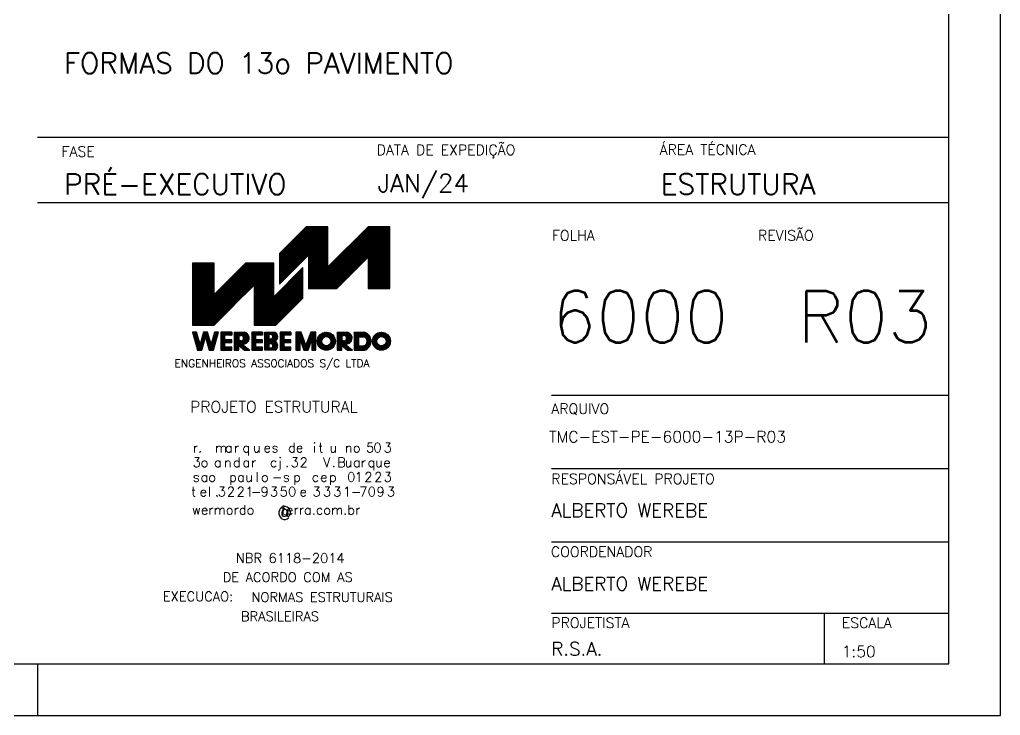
# Model space of a CAD drawing. Extents: x 515 to 6699, y 737 to 3707.
# Drawn here: x 5747 to 6699, y 737 to 1412 of the extents above; entities that cross this region are included whole.
import ezdxf

# ---------------------------------------------------------------- set-up
doc = ezdxf.new("R2010")
doc.units = 0
doc.header["$MEASUREMENT"] = 0
for name, color, linetype in [('1', 1, 'CONTINUOUS'), ('3', 3, 'CONTINUOUS'), ('4', 4, 'CONTINUOUS'), ('6', 6, 'CONTINUOUS')]:
    doc.layers.add(name, color=color, linetype=linetype)
doc.styles.get("Standard").update_dxf_attribs({"font": 'ROMANS.SHX'})

msp = doc.modelspace()

# ---------------------------------------------------------------- linework, layer by layer
at = {"layer": '1', "linetype": 'Continuous'}
for p, q in [((6648.600654, 1297.890468), (5764.368797, 1297.890468)), ((6648.600654, 1234.668439), (5764.368797, 1234.668439)), ((5999.191693, 1165.155377), (6045.365059, 1211.326791)), ((5999.191693, 1166.213961), (6044.304523, 1211.326791)), ((5999.191693, 1167.272544), (6043.24594, 1211.326791)), ((5999.191693, 1168.335033), (6042.183451, 1211.326791)), ((5999.191693, 1169.393616), (6041.122914, 1211.326791)), ((5999.191693, 1170.456106), (6040.062378, 1211.326791)), ((5999.191693, 1171.516642), (6039.001842, 1211.326791)), ((5999.191693, 1172.577178), (6037.941306, 1211.326791)), ((5999.191693, 1173.637714), (6036.880769, 1211.326791)), ((5999.191693, 1174.700204), (6035.820233, 1211.326791)), ((5999.191693, 1175.76074), (6034.759697, 1211.326791)), ((5999.191693, 1176.819323), (6033.69916, 1211.326791)), ((5999.191693, 1177.881813), (6032.638624, 1211.326791)), ((5999.191693, 1178.940396), (6031.578088, 1211.326791)), ((5999.191693, 1180.002885), (6030.517552, 1211.326791)), ((5999.191693, 1181.061468), (6029.457015, 1211.326791)), ((5999.191693, 1182.123958), (6028.394526, 1211.326791)), ((5999.191693, 1183.182541), (6027.33399, 1211.326791)), ((5999.191693, 1184.243077), (6026.273453, 1211.326791)), ((5999.191693, 1164.092888), (6046.279113, 1211.176402)), ((5999.191693, 1163.032352), (6046.279113, 1210.115865)), ((5999.191693, 1161.971816), (6046.279113, 1209.057282)), ((6027.47852, 1152.073477), (6086.72988, 1211.326791)), ((6027.47852, 1153.13206), (6085.669344, 1211.326791)), ((6027.791016, 1151.327391), (6087.790416, 1211.326791)), ((6028.851553, 1151.327391), (6088.850953, 1211.326791)), ((6029.912089, 1151.327391), (6089.911489, 1211.326791)), ((6030.972625, 1151.327391), (6090.972025, 1211.326791)), ((6032.035115, 1151.327391), (6092.034515, 1211.326791)), ((6033.095651, 1151.327391), (6093.095051, 1211.326791)), ((6034.156187, 1151.327391), (6094.155587, 1211.326791)), ((6035.21477, 1151.327391), (6095.216123, 1211.326791)), ((6036.275307, 1151.327391), (6096.27666, 1211.326791)), ((6037.337796, 1151.327391), (6097.335243, 1211.326791)), ((6038.398332, 1151.327391), (6098.395779, 1211.326791)), ((6039.458869, 1151.327391), (6099.458269, 1211.326791)), ((6040.519405, 1151.327391), (6100.518805, 1211.326791)), ((6041.579941, 1151.327391), (6101.579341, 1211.326791)), ((6042.640477, 1151.327391), (6102.639877, 1211.326791)), ((6043.701014, 1151.327391), (6103.700414, 1211.326791)), ((6044.76155, 1151.327391), (6104.76095, 1211.326791)), ((6045.822086, 1151.327391), (6105.821486, 1211.326791)), ((6046.882622, 1151.327391), (6106.278513, 1210.721328)), ((6047.943159, 1151.327391), (6106.278513, 1209.660792)), ((5999.191693, 1160.911279), (6046.279113, 1207.994793)), ((5999.191693, 1159.84879), (6046.279113, 1206.93621)), ((5999.191693, 1158.788254), (6046.279113, 1205.87372)), ((5999.191693, 1157.727717), (6046.279113, 1204.815137)), ((5999.191693, 1156.667181), (6046.279113, 1203.752648)), ((5999.191693, 1155.608598), (6046.279113, 1202.694065)), ((6027.47852, 1182.830982), (6046.279113, 1201.633528)), ((6027.47852, 1181.770446), (6046.279113, 1200.571039)), ((6027.47852, 1180.709909), (6046.279113, 1199.510503)), ((6049.003695, 1151.327391), (6106.278513, 1208.600255)), ((6050.064231, 1151.327391), (6106.278513, 1207.537766)), ((6051.126721, 1151.327391), (6106.278513, 1206.479183)), ((6052.185304, 1151.327391), (6106.278513, 1205.416694)), ((6053.24584, 1151.327391), (6106.278513, 1204.35811)), ((6054.306376, 1151.327391), (6106.278513, 1203.295621)), ((6085.278723, 1181.588807), (6106.278513, 1202.59055)), ((6085.278723, 1180.530224), (6106.278513, 1201.528061)), ((6085.278723, 1179.467734), (6106.278513, 1200.467524)), ((6085.278723, 1178.409151), (6106.278513, 1199.408941)), ((6027.47852, 1179.64742), (6046.279113, 1198.449966)), ((6027.47852, 1178.588837), (6046.279113, 1197.38943)), ((6027.47852, 1177.526347), (6046.279113, 1196.326941)), ((6027.47852, 1176.467764), (6046.279113, 1195.268358)), ((6027.47852, 1175.405275), (6046.279113, 1194.205868)), ((6027.47852, 1174.346692), (6046.279113, 1193.147285)), ((6027.47852, 1173.284202), (6046.279113, 1192.088702)), ((6027.47852, 1172.225619), (6046.279113, 1191.026212)), ((6027.47852, 1171.165083), (6046.279113, 1189.965676)), ((6085.278723, 1177.346662), (6106.278513, 1198.346452)), ((6085.278723, 1176.288079), (6106.278513, 1197.287869)), ((6085.278723, 1175.227542), (6106.278513, 1196.225379)), ((6085.278723, 1174.165053), (6106.278513, 1195.166796)), ((6085.278723, 1173.104517), (6106.278513, 1194.104307)), ((6085.278723, 1172.04398), (6106.278513, 1193.045724)), ((6085.278723, 1170.983444), (6106.278513, 1191.983234)), ((6085.278723, 1169.920955), (6106.278513, 1190.922698)), ((6085.278723, 1168.862372), (6106.278513, 1189.862162)), ((6027.47852, 1170.102594), (6046.279113, 1188.90514)), ((6027.47852, 1169.042057), (6046.279113, 1187.844604)), ((6027.47852, 1167.981521), (6046.279113, 1186.782114)), ((6027.47852, 1166.920985), (6046.279113, 1185.721578)), ((6027.47852, 1165.858495), (6046.279113, 1184.662995)), ((6027.47852, 1164.799912), (6046.279113, 1183.600505)), ((6027.47852, 1163.741329), (6046.279113, 1182.541922)), ((6027.47852, 1162.67884), (6046.279113, 1181.479433)), ((6027.47852, 1161.620257), (6046.279113, 1180.42085)), ((6085.278723, 1167.803788), (6106.278513, 1188.801625)), ((6085.278723, 1166.741299), (6106.278513, 1187.741089)), ((6085.278723, 1165.682716), (6106.278513, 1186.6786)), ((6085.278723, 1164.620227), (6106.278513, 1185.620017)), ((6085.278723, 1163.55969), (6106.278513, 1184.557527)), ((6085.278723, 1162.499154), (6106.278513, 1183.498944)), ((6085.278723, 1161.438618), (6106.278513, 1182.440361)), ((6085.278723, 1160.376128), (6106.278513, 1181.377871)), ((6085.278723, 1159.315592), (6106.278513, 1180.317335)), ((5914.893708, 1116.185164), (5974.500534, 1175.793943)), ((5914.893708, 1117.2457), (5973.439997, 1175.793943)), ((5914.893708, 1118.30819), (5972.379461, 1175.793943)), ((5914.893708, 1119.368726), (5971.318925, 1175.793943)), ((5914.893708, 1120.429262), (5970.258389, 1175.793943)), ((5914.893708, 1121.487845), (5969.195899, 1175.793943)), ((5914.893708, 1122.550335), (5968.135363, 1175.793943)), ((5914.893708, 1123.612824), (5967.074827, 1175.793943)), ((5914.893708, 1155.428912), (5935.256786, 1175.793943)), ((5914.893708, 1156.489448), (5934.196249, 1175.793943)), ((5914.893708, 1157.551938), (5933.135713, 1175.793943)), ((5914.893708, 1158.612474), (5932.075177, 1175.793943)), ((5914.893708, 1159.671057), (5931.01464, 1175.793943)), ((5914.893708, 1160.733547), (5929.954104, 1175.793943)), ((5914.893708, 1161.79213), (5928.893568, 1175.793943)), ((5914.893708, 1162.854619), (5927.833032, 1175.793943)), ((5914.893708, 1163.913202), (5926.772495, 1175.793943)), ((5914.893708, 1164.973739), (5925.710006, 1175.793943)), ((5914.893708, 1166.034275), (5924.64947, 1175.793943)), ((5914.893708, 1167.096764), (5923.588933, 1175.793943)), ((5914.893708, 1168.157301), (5922.53035, 1175.793943)), ((5914.893708, 1169.217837), (5921.469814, 1175.793943)), ((5914.893708, 1170.27642), (5920.407325, 1175.793943)), ((5914.893708, 1171.338909), (5919.346788, 1175.793943)), ((5914.893708, 1172.401399), (5918.286252, 1175.793943)), ((5914.893708, 1173.459982), (5917.225716, 1175.793943)), ((5914.893708, 1174.518565), (5916.16518, 1175.793943)), ((5914.893708, 1175.581054), (5915.104643, 1175.793943)), ((5914.893708, 1175.793943), (5914.893708, 1115.794543)), ((5935.893498, 1175.793943), (5914.893708, 1175.793943)), ((5914.893708, 1175.793943), (5914.893708, 1175.793943)), ((5914.893708, 1154.368376), (5935.893498, 1175.370119)), ((5914.893708, 1153.30784), (5935.893498, 1174.309583)), ((5914.893708, 1152.249257), (5935.893498, 1173.247093)), ((5914.893708, 1151.186767), (5935.893498, 1172.186557)), ((5914.893708, 1150.124278), (5935.893498, 1171.126021)), ((5915.56167, 1115.794543), (5975.559117, 1175.793943)), ((5916.622206, 1115.794543), (5976.619653, 1175.793943)), ((5917.682743, 1115.794543), (5977.682143, 1175.793943)), ((5918.743279, 1115.794543), (5978.742679, 1175.793943)), ((5919.803815, 1115.794543), (5979.803215, 1175.793943)), ((5920.864351, 1115.794543), (5980.863751, 1175.793943)), ((5921.926841, 1115.794543), (5981.924288, 1175.793943)), ((5922.985424, 1115.794543), (5982.984824, 1175.793943)), ((5924.04596, 1115.794543), (5984.04536, 1175.793943)), ((5925.106496, 1115.794543), (5985.105896, 1175.793943)), ((5926.167033, 1115.794543), (5986.166433, 1175.793943)), ((5927.227569, 1115.794543), (5987.226969, 1175.793943)), ((5928.288105, 1115.794543), (5988.287505, 1175.793943)), ((5929.350595, 1115.794543), (5989.349995, 1175.793943)), ((5930.411131, 1115.794543), (5990.410531, 1175.793943)), ((5931.469714, 1115.794543), (5991.469114, 1175.793943)), ((5932.53025, 1115.794543), (5992.531603, 1175.793943)), ((5933.590787, 1115.794543), (5993.59214, 1175.793943)), ((5934.653276, 1115.794543), (5993.693701, 1174.834968)), ((5935.713812, 1115.794543), (5993.693701, 1173.772479)), ((5966.193976, 1175.793943), (5935.893498, 1145.491512)), ((5935.893498, 1145.491512), (5935.893498, 1175.793943)), ((5993.693701, 1175.793943), (5966.193976, 1175.793943)), ((5974.893108, 1153.911349), (5993.693701, 1172.713896)), ((5974.893108, 1152.850813), (5993.693701, 1171.653359)), ((5974.893108, 1124.214381), (6021.976621, 1171.3018)), ((5993.693701, 1143.294268), (5993.693701, 1175.793943)), ((6021.976621, 1171.577188), (5993.693701, 1143.294268)), ((6021.976621, 1141.878266), (6021.976621, 1171.577188)), ((6027.47852, 1160.557767), (6046.279113, 1179.35836)), ((6027.47852, 1159.497231), (6046.279113, 1178.299777)), ((6027.47852, 1158.436695), (6046.279113, 1177.237288)), ((6027.47852, 1157.376158), (6046.279113, 1176.176752)), ((6027.47852, 1156.313669), (6046.279113, 1175.116215)), ((6027.47852, 1155.253133), (6046.279113, 1174.055679)), ((6027.47852, 1154.19455), (6046.279113, 1172.995143)), ((6085.278723, 1158.257009), (6106.278513, 1179.256799)), ((6085.278723, 1157.19452), (6106.278513, 1178.196263)), ((6085.278723, 1156.135936), (6106.278513, 1177.133773)), ((6085.278723, 1155.073447), (6106.278513, 1176.073237)), ((6085.278723, 1154.014864), (6106.278513, 1175.012701)), ((6085.278723, 1152.952374), (6106.278513, 1173.952164)), ((6085.278723, 1151.893791), (6106.278513, 1172.893581)), ((6085.772858, 1151.327391), (6106.278513, 1171.831092)), ((6086.833395, 1151.327391), (6106.278513, 1170.772509)), ((5914.893708, 1149.065695), (5935.893498, 1170.065485)), ((5914.893708, 1148.007111), (5935.893498, 1169.002995)), ((5914.893708, 1146.944622), (5935.893498, 1167.942459)), ((5914.893708, 1145.882133), (5935.893498, 1166.881923)), ((5914.893708, 1144.82355), (5935.893498, 1165.82334)), ((5914.893708, 1143.763013), (5935.893498, 1164.764756)), ((5914.893708, 1142.702477), (5935.893498, 1163.702267)), ((5914.893708, 1141.639988), (5935.893498, 1162.639778)), ((5914.893708, 1140.579451), (5935.893498, 1161.581194)), ((5974.893108, 1151.790277), (5993.693701, 1170.592823)), ((5974.893108, 1123.151891), (6021.976621, 1170.239311)), ((5974.893108, 1150.72974), (5993.693701, 1169.530334)), ((5974.893108, 1122.093308), (6021.976621, 1169.178775)), ((5974.893108, 1149.671157), (5993.693701, 1168.469797)), ((5974.893108, 1121.034725), (6021.976621, 1168.118238)), ((5974.893108, 1148.608668), (5993.693701, 1167.409261)), ((5974.893108, 1119.972236), (6021.976621, 1167.057702)), ((5974.893108, 1147.546179), (5993.693701, 1166.350678)), ((5974.893108, 1118.911699), (6021.976621, 1165.995213)), ((5974.893108, 1146.487595), (5993.693701, 1165.288189)), ((5974.893108, 1117.851163), (6021.976621, 1164.934677)), ((5974.893108, 1145.429012), (5993.693701, 1164.229605)), ((5974.893108, 1116.790627), (6021.976621, 1163.87414)), ((5974.893108, 1144.368476), (5993.693701, 1163.167116)), ((5974.893108, 1143.305987), (5993.693701, 1162.108533)), ((5974.955607, 1115.794543), (6021.976621, 1162.815557)), ((5976.016144, 1115.794543), (6021.976621, 1161.756974)), ((6087.893931, 1151.327391), (6106.278513, 1169.710019)), ((6088.954467, 1151.327391), (6106.278513, 1168.651436)), ((6090.015004, 1151.327391), (6106.278513, 1167.588947)), ((6091.07554, 1151.327391), (6106.278513, 1166.528411)), ((6092.136076, 1151.327391), (6106.278513, 1165.467874)), ((6093.196612, 1151.327391), (6106.278513, 1164.407338)), ((6094.257149, 1151.327391), (6106.278513, 1163.346802)), ((6095.317685, 1151.327391), (6106.278513, 1162.284312)), ((6096.380174, 1151.327391), (6106.278513, 1161.225729)), ((5914.893708, 1139.518915), (5935.893498, 1160.520658)), ((5914.893708, 1138.460332), (5935.893498, 1159.458169)), ((5914.893708, 1137.397843), (5935.893498, 1158.397633)), ((5914.893708, 1136.335353), (5935.893498, 1157.337096)), ((5914.893708, 1135.27677), (5935.893498, 1156.27656)), ((5914.893708, 1134.218187), (5935.893498, 1155.217977)), ((5914.893708, 1133.157651), (5935.893498, 1154.155487)), ((5914.893708, 1132.095161), (5935.893498, 1153.092998)), ((5914.893708, 1131.034625), (5935.893498, 1152.034415)), ((5935.893498, 1115.794543), (5974.893108, 1154.7922)), ((5974.893108, 1142.24545), (5993.693701, 1161.047997)), ((5974.893108, 1141.184914), (5993.693701, 1159.985507)), ((5974.893108, 1140.124378), (5993.693701, 1158.924971)), ((5974.893108, 1139.061888), (5993.693701, 1157.864435)), ((5974.893108, 1138.001352), (5993.693701, 1156.803898)), ((5974.893108, 1136.940816), (5993.693701, 1155.745315)), ((5974.893108, 1154.7922), (5974.893108, 1115.794543)), ((5974.893108, 1135.882233), (5993.693701, 1154.682826)), ((5974.893108, 1134.82365), (5993.693701, 1153.620337)), ((5974.893108, 1133.76116), (5993.693701, 1152.561753)), ((5977.07668, 1115.794543), (6021.976621, 1160.694485)), ((5978.139169, 1115.794543), (6021.976621, 1159.631995)), ((5979.199705, 1115.794543), (6021.976621, 1158.573412)), ((5980.260242, 1115.794543), (6021.976621, 1157.512876)), ((5981.320778, 1115.794543), (6021.976621, 1156.450386)), ((5982.379361, 1115.794543), (6021.976621, 1155.38985)), ((5983.441851, 1115.794543), (6021.976621, 1154.329314)), ((5984.502387, 1115.794543), (6021.976621, 1153.268778)), ((5985.562923, 1115.794543), (6021.976621, 1152.210194)), ((6097.438757, 1151.327391), (6106.278513, 1160.16324)), ((6098.499294, 1151.327391), (6106.278513, 1159.104657)), ((6099.561783, 1151.327391), (6106.278513, 1158.042167)), ((6100.622319, 1151.327391), (6106.278513, 1156.983584)), ((6101.680903, 1151.327391), (6106.278513, 1155.923048)), ((6102.741439, 1151.327391), (6106.278513, 1154.862512)), ((6103.803928, 1151.327391), (6106.278513, 1153.801975)), ((6104.864464, 1151.327391), (6106.278513, 1152.739486)), ((6105.923048, 1151.327391), (6106.278513, 1151.67895)), ((5914.893708, 1129.974089), (5935.893498, 1150.975832)), ((5914.893708, 1128.913552), (5935.893498, 1149.913342)), ((5914.893708, 1127.851063), (5935.893498, 1148.852806)), ((5914.893708, 1126.79248), (5935.893498, 1147.79227)), ((5914.893708, 1125.72999), (5935.893498, 1146.731734)), ((5914.893708, 1124.671407), (5935.893498, 1145.671197)), ((5974.893108, 1132.698671), (5993.693701, 1151.50317)), ((5974.893108, 1131.640088), (5993.693701, 1150.440681)), ((5974.893108, 1130.579551), (5993.693701, 1149.378191)), ((5974.893108, 1129.517062), (5993.693701, 1148.319608)), ((5974.893108, 1128.456526), (5993.693701, 1147.259072)), ((5974.893108, 1127.395989), (5993.693701, 1146.198536)), ((5974.893108, 1126.335453), (5993.693701, 1145.136046)), ((5974.893108, 1125.27687), (5993.693701, 1144.07551)), ((5986.623459, 1115.794543), (6021.976621, 1151.147705)), ((5987.683996, 1115.794543), (6021.976621, 1150.085216)), ((5988.744532, 1115.794543), (6021.976621, 1149.026632)), ((5989.805068, 1115.794543), (6021.976621, 1147.968049)), ((5990.865604, 1115.794543), (6021.976621, 1146.90556)), ((5991.926141, 1115.794543), (6021.976621, 1145.845024)), ((5992.986677, 1115.794543), (6021.976621, 1144.784487)), ((5994.047213, 1115.794543), (6021.976621, 1143.723951)), ((5995.10775, 1115.794543), (6021.976621, 1142.663415)), ((5995.814774, 1115.794543), (6021.976621, 1141.956391)), ((5995.892898, 1115.794543), (6021.976621, 1141.878266)), ((5914.893708, 1115.794543), (5935.893498, 1115.794543)), ((5974.893108, 1115.794543), (5995.892898, 1115.794543)), ((5914.971832, 1108.640318), (5915.243314, 1108.913752)), ((5915.206205, 1107.816107), (5916.30385, 1108.913752)), ((5915.442531, 1106.991897), (5917.364386, 1108.913752)), ((5915.678856, 1106.167686), (5918.424923, 1108.913752)), ((5915.913229, 1105.343476), (5919.024526, 1108.452819)), ((5916.149555, 1104.517312), (5919.260852, 1107.630562)), ((5916.383927, 1103.691148), (5919.497178, 1106.804398)), ((5916.620253, 1102.866938), (5919.73155, 1105.980188)), ((5916.854626, 1102.04468), (5919.967876, 1105.155977)), ((5917.092905, 1101.218517), (5920.204202, 1104.329814)), ((5923.141672, 1100.550555), (5929.969729, 1107.378611)), ((5923.565496, 1102.034915), (5929.733403, 1108.202822)), ((5923.98932, 1103.519275), (5929.385751, 1108.913752)), ((5924.413144, 1105.003635), (5928.325214, 1108.913752)), ((5924.838921, 1106.487995), (5927.264678, 1108.913752)), ((5925.260792, 1107.972356), (5926.204142, 1108.913752)), ((5927.5928, 1103.939193), (5930.206055, 1106.554401)), ((5927.827172, 1103.113029), (5930.442381, 1105.728237)), ((5928.063498, 1102.288819), (5930.678706, 1104.902074)), ((5928.297871, 1101.464608), (5930.913079, 1104.081769)), ((5933.368133, 1099.109163), (5938.967686, 1104.710669)), ((5933.791956, 1100.593523), (5939.393463, 1106.19503)), ((5934.217733, 1102.077883), (5939.815334, 1107.67939)), ((5934.639604, 1103.562243), (5939.993066, 1108.913752)), ((5935.065381, 1105.046604), (5938.93253, 1108.913752)), ((5935.489205, 1106.53487), (5937.871994, 1108.913752)), ((5935.913029, 1108.01923), (5936.811457, 1108.913752)), ((5952.920671, 1108.913752), (5942.420776, 1108.913752)), ((5942.420776, 1108.913752), (5942.420776, 1091.413927)), ((5942.420776, 1102.128664), (5949.207818, 1108.913752)), ((5942.420776, 1103.187247), (5948.147282, 1108.913752)), ((5942.420776, 1104.249737), (5947.086745, 1108.913752)), ((5942.420776, 1105.312226), (5946.026209, 1108.913752)), ((5942.420776, 1106.370809), (5944.965673, 1108.913752)), ((5942.420776, 1107.429392), (5943.903183, 1108.913752)), ((5942.420776, 1108.491882), (5942.842647, 1108.913752)), ((5942.420776, 1108.847347), (5942.489135, 1108.913752)), ((5942.420776, 1101.068128), (5946.420736, 1105.066135)), ((5942.420776, 1100.007591), (5946.420736, 1104.007551)), ((5952.920671, 1105.913782), (5946.420736, 1105.913782)), ((5946.420736, 1101.665778), (5946.420736, 1105.913782)), ((5947.268384, 1105.913782), (5950.266401, 1108.913752)), ((5948.32892, 1105.913782), (5951.326937, 1108.913752)), ((5949.387504, 1105.913782), (5952.389427, 1108.913752)), ((5950.44804, 1105.913782), (5952.920671, 1108.384461)), ((5951.508576, 1105.913782), (5952.920671, 1107.323925)), ((5952.569112, 1105.913782), (5952.920671, 1106.263388)), ((5952.920671, 1106.263388), (5952.920671, 1108.913752)), ((5952.920671, 1108.913752), (5952.920671, 1105.913782)), ((5955.420646, 1108.913752), (5965.420546, 1108.913752)), ((5955.420646, 1108.913752), (5955.420646, 1091.413927)), ((5955.420646, 1101.419687), (5962.912759, 1108.913752)), ((5955.420646, 1102.480223), (5961.854176, 1108.913752)), ((5955.420646, 1103.542712), (5960.79364, 1108.913752)), ((5955.420646, 1104.603249), (5959.733103, 1108.913752)), ((5955.420646, 1105.663785), (5958.672567, 1108.913752)), ((5955.420646, 1106.722368), (5957.612031, 1108.913752)), ((5955.420646, 1107.784857), (5956.549541, 1108.913752)), ((5955.420646, 1108.847347), (5955.489005, 1108.913752)), ((5955.420646, 1092.935397), (5968.938089, 1106.452839)), ((5955.420646, 1091.87486), (5969.324804, 1105.780971)), ((5955.420646, 1100.35915), (5959.918648, 1104.863012)), ((5959.918648, 1105.76144), (5961.653006, 1105.76144)), ((5959.918648, 1105.76144), (5959.918648, 1100.56618)), ((5960.250676, 1095.644354), (5969.631442, 1105.023166)), ((5963.973295, 1108.913752), (5960.822936, 1105.76144)), ((5960.834655, 1095.167796), (5969.838471, 1104.173565)), ((5961.899097, 1105.777065), (5965.035785, 1108.913752)), ((5962.807291, 1105.624723), (5965.943979, 1108.763363)), ((5963.496738, 1105.253633), (5966.690065, 1108.448913)), ((5964.024076, 1104.722388), (5967.356074, 1108.054386)), ((5964.393213, 1104.029036), (5967.953724, 1107.5915)), ((5964.539696, 1103.116935), (5968.47911, 1107.056349)), ((5982.918418, 1108.913752), (5972.418523, 1108.913752)), ((5972.418523, 1108.913752), (5972.418523, 1091.413927)), ((5972.418523, 1102.128664), (5979.205565, 1108.913752)), ((5972.418523, 1103.187247), (5978.145029, 1108.913752)), ((5972.418523, 1104.249737), (5977.086445, 1108.913752)), ((5972.418523, 1105.312226), (5976.025909, 1108.913752)), ((5972.418523, 1106.370809), (5974.965373, 1108.913752)), ((5972.418523, 1107.429392), (5973.902883, 1108.913752)), ((5972.418523, 1108.491882), (5972.842347, 1108.913752)), ((5972.418523, 1108.847347), (5972.488835, 1108.913752)), ((5972.418523, 1101.068128), (5976.420436, 1105.066135)), ((5972.418523, 1100.007591), (5976.420436, 1104.007551)), ((5982.918418, 1105.913782), (5976.420436, 1105.913782)), ((5976.420436, 1101.665778), (5976.420436, 1105.913782)), ((5977.268084, 1105.913782), (5980.268054, 1108.913752)), ((5978.326667, 1105.913782), (5981.32859, 1108.913752)), ((5979.389157, 1105.913782), (5982.389127, 1108.913752)), ((5980.449693, 1105.913782), (5982.918418, 1108.384461)), ((5981.508276, 1105.913782), (5982.918418, 1107.323925)), ((5982.570766, 1105.913782), (5982.918418, 1106.263388)), ((5982.918418, 1106.263388), (5982.918418, 1108.913752)), ((5982.918418, 1108.913752), (5982.918418, 1105.913782)), ((5985.170349, 1108.913752), (5995.170249, 1108.913752)), ((5985.170349, 1091.413927), (5985.170349, 1108.913752)), ((5985.170349, 1104.249737), (5989.834365, 1108.913752)), ((5985.170349, 1105.312226), (5988.773828, 1108.913752)), ((5985.170349, 1106.370809), (5987.715245, 1108.913752)), ((5985.170349, 1107.429392), (5986.654709, 1108.913752)), ((5985.170349, 1108.489928), (5985.59222, 1108.913752)), ((5985.170349, 1108.847347), (5985.238708, 1108.913752)), ((5985.170349, 1103.187247), (5990.894901, 1108.913752)), ((5985.170349, 1095.058422), (5997.058902, 1106.946975)), ((5985.170349, 1093.997886), (5997.383117, 1106.210654)), ((5985.170349, 1102.128664), (5989.10195, 1106.058312)), ((5985.170349, 1101.068128), (5989.10195, 1104.999729)), ((5991.601925, 1106.693071), (5989.10195, 1106.693071)), ((5989.10195, 1106.693071), (5989.10195, 1102.386474)), ((5989.381244, 1106.693071), (5991.603878, 1108.913752)), ((5990.178111, 1097.943159), (5997.5921, 1105.3591)), ((5990.443734, 1106.693071), (5992.664415, 1108.913752)), ((5991.238648, 1097.943159), (5997.658505, 1104.363017)), ((5991.50427, 1106.693071), (5993.722998, 1108.913752)), ((5992.139029, 1106.269248), (5994.783534, 1108.913752)), ((5992.574572, 1105.644254), (5995.570636, 1108.640318)), ((5992.644884, 1103.593493), (5996.64289, 1107.5915)), ((5992.816757, 1104.82395), (5996.146802, 1108.152041)), ((6010.418143, 1108.913752), (5999.918248, 1108.913752)), ((5999.918248, 1108.913752), (5999.918248, 1091.413927)), ((5999.918248, 1102.128664), (6006.70529, 1108.913752)), ((5999.918248, 1103.187247), (6005.644754, 1108.913752)), ((5999.918248, 1104.249737), (6004.584217, 1108.913752)), ((5999.918248, 1105.312226), (6003.523681, 1108.913752)), ((5999.918248, 1106.370809), (6002.463145, 1108.913752)), ((5999.918248, 1107.429392), (6001.402608, 1108.913752)), ((5999.918248, 1108.491882), (6000.344025, 1108.913752)), ((5999.918248, 1108.847347), (5999.98856, 1108.913752)), ((5999.918248, 1101.068128), (6003.920161, 1105.066135)), ((5999.918248, 1100.007591), (6003.920161, 1104.007551)), ((6010.418143, 1105.913782), (6003.920161, 1105.913782)), ((6003.920161, 1101.665778), (6003.920161, 1105.913782)), ((6004.765856, 1105.913782), (6007.767779, 1108.913752)), ((6005.826392, 1105.913782), (6008.828315, 1108.913752)), ((6006.886929, 1105.913782), (6009.886899, 1108.913752)), ((6007.947465, 1105.913782), (6010.418143, 1108.384461)), ((6009.008001, 1105.913782), (6010.418143, 1107.323925)), ((6010.068537, 1105.913782), (6010.418143, 1106.263388)), ((6010.418143, 1106.263388), (6010.418143, 1108.913752)), ((6010.418143, 1108.913752), (6010.418143, 1105.913782)), ((6015.228642, 1104.441141), (6019.703207, 1108.913752)), ((6015.228642, 1105.501677), (6018.64267, 1108.913752)), ((6015.228642, 1106.562213), (6017.582134, 1108.913752)), ((6015.228642, 1107.62275), (6016.519645, 1108.913752)), ((6015.228642, 1108.685239), (6015.459109, 1108.913752)), ((6015.228642, 1103.382558), (6020.375075, 1108.527037)), ((6015.228642, 1102.320068), (6020.662181, 1107.753608)), ((6015.228642, 1101.257579), (6020.953194, 1106.984084)), ((6015.228642, 1100.198996), (6021.242254, 1106.210654)), ((6015.228642, 1099.140413), (6021.531313, 1105.441131)), ((6015.228642, 1098.077923), (6021.820373, 1104.667701)), ((6022.230525, 1093.411954), (6034.728447, 1105.911829)), ((6025.562523, 1097.806442), (6034.728447, 1106.972366)), ((6026.197282, 1099.499784), (6034.728447, 1108.030949)), ((6026.835948, 1101.198986), (6034.550714, 1108.913752)), ((6027.470707, 1102.894281), (6033.490178, 1108.913752)), ((6028.10742, 1104.593483), (6032.429642, 1108.913752)), ((6028.744132, 1106.288779), (6031.369106, 1108.913752)), ((6029.380844, 1107.98798), (6030.308569, 1108.913752)), ((6030.728487, 1101.204845), (6034.728447, 1105.202852)), ((6030.728487, 1100.142356), (6034.728447, 1104.144269)), ((6035.990153, 1100.404072), (6044.501787, 1108.917659)), ((6036.015544, 1099.368926), (6045.536933, 1108.890315)), ((6036.099527, 1101.575935), (6043.329924, 1108.808285)), ((6036.152261, 1098.445107), (6046.458799, 1108.753598)), ((6036.456945, 1102.991937), (6041.911969, 1108.450866)), ((6037.5292, 1105.124728), (6039.779178, 1107.376658)), ((6042.451026, 1104.036848), (6047.031058, 1108.61688)), ((6044.091635, 1104.61692), (6047.833785, 1108.35907)), ((6045.175608, 1104.642311), (6048.574012, 1108.040714)), ((6046.060365, 1104.466531), (6049.261505, 1107.663765)), ((6046.814264, 1104.155987), (6049.898217, 1107.241894)), ((6047.464648, 1103.749742), (6050.488055, 1106.771196)), ((6048.01933, 1103.241934), (6051.031018, 1106.253623)), ((6048.490028, 1102.652096), (6051.52906, 1105.691128)), ((6048.863071, 1101.966556), (6051.982181, 1105.081759)), ((6049.124787, 1101.165783), (6052.386474, 1104.427469)), ((6055.279023, 1108.913752), (6065.278923, 1108.913752)), ((6055.279023, 1108.913752), (6055.279023, 1091.413927)), ((6055.279023, 1101.419687), (6062.773088, 1108.913752)), ((6055.279023, 1102.480223), (6061.712552, 1108.913752)), ((6055.279023, 1103.542712), (6060.652016, 1108.913752)), ((6055.279023, 1104.603249), (6059.59148, 1108.913752)), ((6055.279023, 1105.663785), (6058.532897, 1108.913752)), ((6055.279023, 1106.722368), (6057.47236, 1108.913752)), ((6055.279023, 1107.784857), (6056.409871, 1108.913752)), ((6055.279023, 1108.847347), (6055.349335, 1108.913752)), ((6055.279023, 1092.935397), (6068.798419, 1106.452839)), ((6055.279023, 1091.87486), (6069.183181, 1105.780971)), ((6055.279023, 1100.35915), (6059.778978, 1104.863012)), ((6059.778978, 1105.76144), (6061.513335, 1105.76144)), ((6059.778978, 1105.76144), (6059.778978, 1100.56618)), ((6060.111006, 1095.644354), (6069.489818, 1105.023166)), ((6063.833625, 1108.913752), (6060.683266, 1105.76144)), ((6060.694984, 1095.167796), (6069.6988, 1104.173565)), ((6061.757474, 1105.777065), (6064.896114, 1108.913752)), ((6062.665668, 1105.624723), (6065.804308, 1108.763363)), ((6063.355114, 1105.253633), (6066.550394, 1108.448913)), ((6063.884406, 1104.722388), (6067.216403, 1108.054386)), ((6064.253542, 1104.029036), (6067.812101, 1107.5915)), ((6064.400025, 1103.116935), (6068.339439, 1107.056349)), ((6071.70464, 1108.913752), (6081.70454, 1108.913752)), ((6071.70464, 1100.253683), (6080.366663, 1108.913752)), ((6071.70464, 1101.312266), (6079.306126, 1108.913752)), ((6071.70464, 1102.374755), (6078.24559, 1108.913752)), ((6071.70464, 1103.437245), (6077.185054, 1108.913752)), ((6071.70464, 1104.495828), (6076.124517, 1108.913752)), ((6071.70464, 1105.554411), (6075.063981, 1108.913752)), ((6071.70464, 1106.614947), (6074.003445, 1108.913752)), ((6071.70464, 1107.675484), (6072.942909, 1108.913752)), ((6071.70464, 1108.737973), (6071.882372, 1108.913752)), ((6071.70464, 1108.913752), (6071.70464, 1091.413927)), ((6076.079596, 1104.538796), (6076.079596, 1095.788884)), ((6076.079596, 1104.538796), (6081.079546, 1104.538796)), ((6077.052243, 1104.538796), (6081.427199, 1108.913752)), ((6078.112779, 1104.538796), (6082.288518, 1108.714536)), ((6079.173315, 1104.538796), (6083.028745, 1108.398133)), ((6080.233851, 1104.538796), (6083.722098, 1108.027042)), ((6081.237748, 1104.480203), (6084.362716, 1107.605172)), ((6081.974068, 1104.159894), (6084.96232, 1107.148145)), ((6082.606875, 1103.73021), (6085.513095, 1106.636431)), ((6083.153744, 1103.216544), (6086.024809, 1106.087609)), ((6083.612724, 1102.61694), (6086.487695, 1105.491912)), ((6083.974048, 1101.913822), (6086.907613, 1104.84934)), ((6084.225999, 1101.10719), (6087.280656, 1104.1638)), ((6089.466181, 1100.404072), (6097.977815, 1108.917659)), ((6089.491571, 1099.368926), (6099.01296, 1108.890315)), ((6089.575555, 1101.575935), (6096.805951, 1108.808285)), ((6089.628289, 1098.445107), (6099.934826, 1108.753598)), ((6089.932973, 1102.991937), (6095.387997, 1108.450866)), ((6091.005228, 1105.124728), (6093.255206, 1107.376658)), ((6095.927054, 1104.036848), (6100.507086, 1108.61688)), ((6097.565709, 1104.61692), (6101.309812, 1108.35907)), ((6098.651636, 1104.642311), (6102.051993, 1108.040714)), ((6099.536393, 1104.466531), (6102.737533, 1107.663765)), ((6100.288338, 1104.155987), (6103.374245, 1107.241894)), ((6100.940676, 1103.749742), (6103.96213, 1106.771196)), ((6101.497311, 1103.241934), (6104.507046, 1106.253623)), ((6101.966056, 1102.652096), (6105.005088, 1105.691128)), ((6102.339099, 1101.966556), (6105.458209, 1105.081759)), ((6102.600815, 1101.165783), (6105.862501, 1104.427469)), ((5917.32923, 1100.394306), (5920.438574, 1103.50365)), ((5917.563603, 1099.570096), (5920.6749, 1102.67944)), ((5917.799929, 1098.743932), (5920.909273, 1101.855229)), ((5918.034302, 1097.917769), (5921.145599, 1101.029066)), ((5918.270627, 1097.093558), (5921.381924, 1100.202902)), ((5918.506953, 1096.269348), (5921.61825, 1099.378691)), ((5918.741326, 1095.443184), (5921.852623, 1098.554481)), ((5918.977651, 1094.61702), (5922.088948, 1097.728317)), ((5919.212024, 1093.79281), (5926.715855, 1101.294688)), ((5919.44835, 1092.968599), (5926.290078, 1099.810328)), ((5919.684676, 1092.142436), (5925.868208, 1098.324015)), ((5920.016704, 1091.413927), (5925.442431, 1096.839654)), ((5921.079193, 1091.413927), (5925.018607, 1095.355294)), ((5922.292071, 1097.577928), (5926.999056, 1102.284912)), ((5922.715895, 1099.066195), (5927.42288, 1103.769273)), ((5928.534197, 1100.638444), (5931.149405, 1103.255606)), ((5928.768569, 1099.812281), (5931.385731, 1102.429442)), ((5929.006848, 1098.98807), (5931.620103, 1101.605232)), ((5929.241221, 1098.16386), (5931.856429, 1100.781021)), ((5929.477546, 1097.339649), (5932.090802, 1099.954858)), ((5929.713872, 1096.515439), (5932.327127, 1099.128694)), ((5929.948245, 1095.689275), (5932.563453, 1098.304483)), ((5930.184571, 1094.863112), (5932.797826, 1097.480273)), ((5930.420896, 1094.042807), (5938.120038, 1101.738043)), ((5930.655269, 1093.216644), (5937.696214, 1100.253683)), ((5930.891595, 1092.39048), (5937.270437, 1098.769323)), ((5931.125967, 1091.56627), (5936.846613, 1097.284962)), ((5932.038068, 1091.413927), (5936.42279, 1095.800602)), ((5932.944309, 1097.624803), (5938.543862, 1103.226309)), ((5942.420776, 1098.945102), (5946.420736, 1102.945062)), ((5942.420776, 1097.884566), (5946.420736, 1101.886479)), ((5942.420776, 1094.702957), (5949.381644, 1101.665778)), ((5942.420776, 1095.765446), (5948.321108, 1101.665778)), ((5942.420776, 1096.82403), (5947.260572, 1101.665778)), ((5942.420776, 1093.640468), (5946.420736, 1097.642381)), ((5942.420776, 1092.935397), (5946.420736, 1096.93731)), ((5942.420776, 1091.87486), (5946.420736, 1095.87482)), ((5943.02038, 1091.413927), (5946.420736, 1094.812331)), ((5952.920671, 1101.665778), (5946.420736, 1101.665778)), ((5952.920671, 1098.665808), (5946.420736, 1098.665808)), ((5946.420736, 1094.413897), (5946.420736, 1098.665808)), ((5947.442211, 1098.665808), (5950.444134, 1101.665778)), ((5948.502747, 1098.665808), (5951.50467, 1101.665778)), ((5949.563283, 1098.665808), (5952.565206, 1101.665778)), ((5950.623819, 1098.665808), (5952.920671, 1100.960707)), ((5951.682403, 1098.665808), (5952.920671, 1099.902124)), ((5952.742939, 1098.665808), (5952.920671, 1098.841587)), ((5952.920671, 1098.665808), (5952.920671, 1101.665778)), ((5955.420646, 1099.300567), (5959.918648, 1103.800522)), ((5955.420646, 1098.238078), (5959.918648, 1102.738033)), ((5955.420646, 1097.179495), (5959.918648, 1101.67945)), ((5955.420646, 1096.117005), (5959.867868, 1100.56618)), ((5955.420646, 1095.058422), (5960.928404, 1100.56618)), ((5955.420646, 1093.997886), (5961.975268, 1100.552508)), ((5955.666738, 1091.413927), (5959.918648, 1095.667791)), ((5956.727274, 1091.413927), (5959.918648, 1094.609208)), ((5961.653006, 1100.56618), (5959.918648, 1100.56618)), ((5959.918648, 1091.413927), (5959.918648, 1095.917789)), ((5959.918648, 1095.917789), (5965.420546, 1091.413927)), ((5961.41668, 1094.691238), (5963.666658, 1096.941216)), ((5962.000659, 1094.212728), (5964.250636, 1096.464658)), ((5962.582684, 1093.734217), (5964.834615, 1095.984194)), ((5963.086585, 1097.41582), (5970.418543, 1091.413927)), ((5963.166663, 1093.257659), (5965.41664, 1095.507636)), ((5963.750641, 1092.781101), (5966.000619, 1095.033032)), ((5964.063138, 1097.337696), (5969.918548, 1103.191153)), ((5964.332667, 1092.304543), (5966.582644, 1094.554521)), ((5965.24672, 1097.460742), (5969.795503, 1102.007571)), ((5966.951781, 1098.105267), (5969.147072, 1100.300557)), ((5972.418523, 1098.945102), (5976.420436, 1102.945062)), ((5972.418523, 1097.884566), (5976.420436, 1101.886479)), ((5972.418523, 1094.702957), (5979.383297, 1101.665778)), ((5972.418523, 1095.765446), (5978.322761, 1101.665778)), ((5972.418523, 1096.82403), (5977.260272, 1101.665778)), ((5972.418523, 1093.640468), (5976.420436, 1097.642381)), ((5972.418523, 1092.935397), (5976.420436, 1096.93731)), ((5972.418523, 1091.87486), (5976.420436, 1095.87482)), ((5973.02008, 1091.413927), (5976.420436, 1094.812331)), ((5982.918418, 1101.665778), (5976.420436, 1101.665778)), ((5982.918418, 1098.665808), (5976.420436, 1098.665808)), ((5976.420436, 1094.413897), (5976.420436, 1098.665808)), ((5977.441911, 1098.665808), (5980.441881, 1101.665778)), ((5978.502447, 1098.665808), (5981.502417, 1101.665778)), ((5979.56103, 1098.665808), (5982.564906, 1101.665778)), ((5980.621566, 1098.665808), (5982.918418, 1100.960707)), ((5981.684056, 1098.665808), (5982.918418, 1099.902124)), ((5982.744592, 1098.665808), (5982.918418, 1098.841587)), ((5982.918418, 1098.665808), (5982.918418, 1101.665778)), ((5985.170349, 1100.007591), (5989.10195, 1103.939193)), ((5985.170349, 1098.945102), (5989.10195, 1102.878656)), ((5985.170349, 1096.117005), (5991.437864, 1102.386474)), ((5985.170349, 1096.82403), (5990.73084, 1102.386474)), ((5985.170349, 1097.884566), (5989.670304, 1102.386474)), ((5985.170349, 1092.935397), (5989.10195, 1096.868951)), ((5985.170349, 1091.87486), (5989.10195, 1095.806462)), ((5985.769952, 1091.413927), (5989.10195, 1094.745925)), ((5989.10195, 1102.386474), (5991.601925, 1102.386474)), ((5989.10195, 1097.943159), (5989.10195, 1093.636561)), ((5989.10195, 1097.943159), (5991.601925, 1097.943159)), ((5990.012097, 1091.413927), (5996.95734, 1098.35917)), ((5991.072634, 1091.413927), (5997.308899, 1097.650193)), ((5992.004265, 1097.650193), (5997.445617, 1103.089592)), ((5992.13317, 1091.413927), (5997.56085, 1096.839654)), ((5992.482776, 1097.066215), (5995.414387, 1099.999779)), ((5992.769882, 1095.234202), (5996.521798, 1098.984164)), ((5992.779648, 1096.30255), (5996.006178, 1099.531034)), ((5993.193706, 1091.413927), (5997.658505, 1095.878726)), ((5994.254242, 1091.413927), (5997.551084, 1094.710769)), ((5999.918248, 1098.945102), (6003.920161, 1102.945062)), ((5999.918248, 1097.884566), (6003.920161, 1101.886479)), ((5999.918248, 1094.702957), (6006.881069, 1101.665778)), ((5999.918248, 1095.765446), (6005.820533, 1101.665778)), ((5999.918248, 1096.82403), (6004.759997, 1101.665778)), ((5999.918248, 1093.640468), (6003.920161, 1097.642381)), ((5999.918248, 1092.935397), (6003.920161, 1096.93731)), ((5999.918248, 1091.87486), (6003.920161, 1095.87482)), ((6000.519805, 1091.413927), (6003.920161, 1094.812331)), ((6010.418143, 1101.665778), (6003.920161, 1101.665778)), ((6010.418143, 1098.665808), (6003.920161, 1098.665808)), ((6003.920161, 1094.413897), (6003.920161, 1098.665808)), ((6004.939682, 1098.665808), (6007.941606, 1101.665778)), ((6006.000219, 1098.665808), (6009.002142, 1101.665778)), ((6007.060755, 1098.665808), (6010.062678, 1101.665778)), ((6008.121291, 1098.665808), (6010.418143, 1100.960707)), ((6009.183781, 1098.665808), (6010.418143, 1099.902124)), ((6010.242364, 1098.665808), (6010.418143, 1098.841587)), ((6010.418143, 1098.665808), (6010.418143, 1101.665778)), ((6015.228642, 1097.370899), (6019.228602, 1101.370859)), ((6015.228642, 1096.30841), (6019.228602, 1100.312276)), ((6015.228642, 1095.247873), (6019.228602, 1099.249787)), ((6015.228642, 1094.187337), (6019.228602, 1098.187297)), ((6015.228642, 1093.128754), (6019.228602, 1097.128714)), ((6015.228642, 1092.070171), (6019.228602, 1096.068178)), ((6015.636841, 1091.413927), (6019.228602, 1095.007641)), ((6019.337976, 1101.126721), (6022.109433, 1103.900131)), ((6019.625082, 1100.355244), (6022.400445, 1103.128654)), ((6019.916095, 1099.583768), (6022.689505, 1102.357177)), ((6020.205155, 1098.812291), (6022.978565, 1101.585701)), ((6020.494214, 1098.040814), (6023.267624, 1100.814224)), ((6020.783274, 1097.269338), (6023.556684, 1100.042747)), ((6021.072334, 1096.497861), (6023.845743, 1099.271271)), ((6021.361393, 1095.726384), (6024.134803, 1098.499794)), ((6021.650453, 1094.954908), (6024.423863, 1097.728317)), ((6021.939512, 1094.183431), (6024.712922, 1096.956841)), ((6022.517632, 1092.640478), (6030.388647, 1100.511493)), ((6022.808644, 1091.869001), (6029.751934, 1098.812291)), ((6023.414107, 1091.413927), (6029.117175, 1097.116995)), ((6024.476596, 1091.413927), (6028.480463, 1095.417794)), ((6030.728487, 1099.081819), (6034.728447, 1103.081779)), ((6030.728487, 1098.021283), (6034.728447, 1102.01929)), ((6030.728487, 1096.960747), (6034.728447, 1100.960707)), ((6030.728487, 1095.902164), (6034.728447, 1099.902124)), ((6030.728487, 1094.839674), (6034.728447, 1098.839634)), ((6030.728487, 1093.777185), (6034.728447, 1097.779098)), ((6030.728487, 1092.718602), (6034.728447, 1096.718562)), ((6030.728487, 1091.660019), (6034.728447, 1095.658026)), ((6031.546838, 1091.413927), (6034.728447, 1094.597489)), ((6036.287025, 1097.8748), (6040.872917, 1102.460692)), ((6036.544835, 1097.070121), (6040.288938, 1100.816177)), ((6036.867098, 1096.331847), (6040.263548, 1099.726344)), ((6037.240141, 1095.644354), (6040.437374, 1098.843541)), ((6037.663965, 1095.007641), (6040.747918, 1098.093548)), ((6038.136616, 1094.417804), (6041.160023, 1097.445117)), ((6038.652236, 1093.87484), (6041.661971, 1096.882623)), ((6039.21473, 1093.378751), (6042.255716, 1096.417784)), ((6039.822146, 1092.923678), (6042.939302, 1096.040834)), ((6040.480343, 1092.519385), (6043.738123, 1095.781071)), ((6041.185414, 1092.167826), (6044.685379, 1095.667791)), ((6041.949078, 1091.869001), (6045.90021, 1095.820133)), ((6042.777195, 1091.634628), (6053.27123, 1102.128664)), ((6043.677576, 1091.476427), (6053.431385, 1101.230235)), ((6044.667801, 1091.406115), (6053.499744, 1100.238058)), ((6045.796696, 1091.472521), (6053.431385, 1099.109163)), ((6047.115042, 1091.732284), (6053.175528, 1097.79277)), ((6048.913852, 1092.468604), (6052.435301, 1095.990053)), ((6049.087678, 1099.007601), (6053.036858, 1102.956781)), ((6049.238068, 1100.218527), (6052.739986, 1103.718492)), ((6049.859155, 1093.060395), (6051.845463, 1095.046704)), ((6055.279023, 1099.300567), (6059.778978, 1103.800522)), ((6055.279023, 1098.238078), (6059.778978, 1102.738033)), ((6055.279023, 1097.179495), (6059.778978, 1101.67945)), ((6055.279023, 1096.117005), (6059.728197, 1100.56618)), ((6055.279023, 1095.058422), (6060.788733, 1100.56618)), ((6055.279023, 1093.997886), (6061.835598, 1100.552508)), ((6055.525114, 1091.413927), (6059.778978, 1095.667791)), ((6056.587603, 1091.413927), (6059.778978, 1094.609208)), ((6061.513335, 1100.56618), (6059.778978, 1100.56618)), ((6059.778978, 1091.413927), (6059.778978, 1095.917789)), ((6059.778978, 1095.917789), (6065.278923, 1091.413927)), ((6061.27701, 1094.691238), (6063.526987, 1096.941216)), ((6061.860988, 1094.212728), (6064.110966, 1096.464658)), ((6062.443014, 1093.734217), (6064.692991, 1095.984194)), ((6062.944962, 1097.41582), (6070.278873, 1091.413927)), ((6063.026992, 1093.257659), (6065.27697, 1095.507636)), ((6063.610971, 1092.781101), (6065.858995, 1095.033032)), ((6063.921515, 1097.337696), (6069.778878, 1103.191153)), ((6064.192996, 1092.304543), (6066.442974, 1094.554521)), ((6065.10705, 1097.460742), (6069.655832, 1102.007571)), ((6066.812111, 1098.105267), (6069.007401, 1100.300557)), ((6071.70464, 1099.193146), (6076.079596, 1103.568103)), ((6071.70464, 1098.130657), (6076.079596, 1102.505613)), ((6071.70464, 1097.070121), (6076.079596, 1101.445077)), ((6071.70464, 1096.009585), (6076.079596, 1100.384541)), ((6071.70464, 1094.949048), (6076.079596, 1099.324005)), ((6071.70464, 1093.890465), (6076.079596, 1098.265421)), ((6071.70464, 1092.827976), (6076.079596, 1097.202932)), ((6071.70464, 1091.765486), (6076.079596, 1096.140443)), ((6072.413617, 1091.413927), (6076.78662, 1095.788884)), ((6073.474153, 1091.413927), (6077.847157, 1095.788884)), ((6074.532737, 1091.413927), (6078.909646, 1095.788884)), ((6075.593273, 1091.413927), (6079.970182, 1095.788884)), ((6076.079596, 1095.788884), (6081.079546, 1095.788884)), ((6076.30225, 1091.413927), (6080.677206, 1095.788884)), ((6077.009274, 1091.413927), (6081.56001, 1095.964663)), ((6077.716298, 1091.413927), (6088.061898, 1101.76148)), ((6078.776835, 1091.413927), (6088.179084, 1100.816177)), ((6079.837371, 1091.413927), (6088.192756, 1099.769313)), ((6080.897907, 1091.413927), (6088.065804, 1098.581824)), ((6082.085395, 1091.542832), (6087.688855, 1097.144339)), ((6084.143969, 1098.90604), (6087.862681, 1102.624753)), ((6084.241624, 1092.636571), (6086.593163, 1094.98811)), ((6084.329514, 1100.150168), (6087.600965, 1103.42162)), ((6089.763053, 1097.8748), (6094.348945, 1102.460692)), ((6090.022816, 1097.070121), (6093.764966, 1100.816177)), ((6090.341172, 1096.331847), (6093.739576, 1099.726344)), ((6090.716168, 1095.644354), (6093.915355, 1098.843541)), ((6091.139992, 1095.007641), (6094.225899, 1098.093548)), ((6091.610691, 1094.417804), (6094.636051, 1097.445117)), ((6092.128264, 1093.87484), (6095.137999, 1096.882623)), ((6092.690758, 1093.378751), (6095.731743, 1096.417784)), ((6093.298174, 1092.923678), (6096.41533, 1096.040834)), ((6093.954417, 1092.519385), (6097.21415, 1095.781071)), ((6094.661441, 1092.167826), (6098.161406, 1095.667791)), ((6095.425106, 1091.869001), (6099.374285, 1095.820133)), ((6096.253222, 1091.634628), (6106.745305, 1102.128664)), ((6097.153604, 1091.476427), (6106.90546, 1101.230235)), ((6098.145782, 1091.406115), (6106.975771, 1100.238058)), ((6099.272723, 1091.472521), (6106.907413, 1099.109163)), ((6100.59107, 1091.732284), (6106.649603, 1097.79277)), ((6102.38988, 1092.468604), (6105.911329, 1095.990053)), ((6102.563706, 1099.007601), (6106.512885, 1102.956781)), ((6102.714095, 1100.218527), (6106.216013, 1103.718492)), ((6103.335183, 1093.060395), (6105.321491, 1095.046704)), ((5922.139729, 1091.413927), (5924.594783, 1093.870934)), ((5923.200265, 1091.413927), (5924.170959, 1092.386574)), ((5933.098604, 1091.413927), (5935.997013, 1094.316242)), ((5934.15914, 1091.413927), (5935.573189, 1092.831882)), ((5934.866164, 1091.413927), (5935.291941, 1091.839704)), ((5942.420776, 1091.413927), (5952.920671, 1091.413927)), ((5944.080916, 1091.413927), (5947.080886, 1094.413897)), ((5945.141452, 1091.413927), (5948.141422, 1094.413897)), ((5946.201989, 1091.413927), (5949.201959, 1094.413897)), ((5952.920671, 1094.413897), (5946.420736, 1094.413897)), ((5947.262525, 1091.413927), (5950.262495, 1094.413897)), ((5948.325014, 1091.413927), (5951.323031, 1094.413897)), ((5949.385551, 1091.413927), (5952.383567, 1094.413897)), ((5950.444134, 1091.413927), (5952.920671, 1093.890465)), ((5951.50467, 1091.413927), (5952.920671, 1092.831882)), ((5952.565206, 1091.413927), (5952.920671, 1091.769393)), ((5952.920671, 1091.413927), (5952.920671, 1094.413897)), ((5952.920671, 1091.413927), (5952.920671, 1093.890465)), ((5955.420646, 1091.413927), (5959.918648, 1091.413927)), ((5957.78781, 1091.413927), (5959.918648, 1093.548672)), ((5958.848347, 1091.413927), (5959.918648, 1092.486182)), ((5964.916645, 1091.82408), (5967.166623, 1094.07601)), ((5965.420546, 1091.413927), (5970.418543, 1091.413927)), ((5965.567029, 1091.413927), (5967.750601, 1093.599452)), ((5966.627566, 1091.413927), (5968.332627, 1093.124848)), ((5967.688102, 1091.413927), (5968.916605, 1092.644384)), ((5968.746685, 1091.413927), (5969.500584, 1092.167826)), ((5969.809174, 1091.413927), (5970.084562, 1091.691268)), ((5972.418523, 1091.413927), (5982.918418, 1091.413927)), ((5974.080616, 1091.413927), (5977.080586, 1094.413897)), ((5975.141152, 1091.413927), (5978.141122, 1094.413897)), ((5976.201689, 1091.413927), (5979.201659, 1094.413897)), ((5982.918418, 1094.413897), (5976.420436, 1094.413897)), ((5977.262225, 1091.413927), (5980.262195, 1094.413897)), ((5978.324714, 1091.413927), (5981.322731, 1094.413897)), ((5979.385251, 1091.413927), (5982.383267, 1094.413897)), ((5980.443834, 1091.413927), (5982.918418, 1093.890465)), ((5981.50437, 1091.413927), (5982.918418, 1092.831882)), ((5982.564906, 1091.413927), (5982.918418, 1091.769393)), ((5982.918418, 1091.413927), (5982.918418, 1094.413897)), ((5982.918418, 1091.413927), (5982.918418, 1093.890465)), ((5995.170249, 1091.413927), (5985.170349, 1091.413927)), ((5986.830489, 1091.413927), (5989.10195, 1093.685389)), ((5987.892978, 1091.413927), (5990.111706, 1093.636561)), ((5988.953514, 1091.413927), (5991.172242, 1093.636561)), ((5989.10195, 1093.636561), (5991.601925, 1093.636561)), ((5995.599932, 1091.699081), (5996.681953, 1092.779148)), ((5999.918248, 1091.413927), (6010.418143, 1091.413927)), ((6001.580341, 1091.413927), (6004.580311, 1094.413897)), ((6002.640877, 1091.413927), (6005.640847, 1094.413897)), ((6003.701414, 1091.413927), (6006.701384, 1094.413897)), ((6010.418143, 1094.413897), (6003.920161, 1094.413897)), ((6004.76195, 1091.413927), (6007.76192, 1094.413897)), ((6005.822486, 1091.413927), (6008.822456, 1094.413897)), ((6006.883022, 1091.413927), (6009.882992, 1094.413897)), ((6007.943559, 1091.413927), (6010.418143, 1093.890465)), ((6009.004095, 1091.413927), (6010.418143, 1092.831882)), ((6010.064631, 1091.413927), (6010.418143, 1091.769393)), ((6010.418143, 1091.413927), (6010.418143, 1094.413897)), ((6010.418143, 1091.413927), (6010.418143, 1093.890465)), ((6016.697377, 1091.413927), (6019.228602, 1093.945152)), ((6017.757914, 1091.413927), (6019.228602, 1092.884616)), ((6018.81845, 1091.413927), (6019.228602, 1091.82408)), ((6019.173915, 1091.413927), (6019.228602, 1091.470567)), ((6025.537133, 1091.413927), (6027.84375, 1093.724451)), ((6026.597669, 1091.413927), (6027.207038, 1092.025249)), ((6032.607375, 1091.413927), (6034.728447, 1093.535)), ((6033.667911, 1091.413927), (6034.728447, 1092.474464)), ((6034.021423, 1091.413927), (6034.728447, 1092.122905)), ((6055.279023, 1091.413927), (6059.778978, 1091.413927)), ((6057.64814, 1091.413927), (6059.778978, 1093.548672)), ((6058.708676, 1091.413927), (6059.778978, 1092.486182)), ((6064.776975, 1091.82408), (6067.026952, 1094.07601)), ((6065.278923, 1091.413927), (6070.278873, 1091.413927)), ((6065.425406, 1091.413927), (6067.610931, 1093.599452)), ((6066.487895, 1091.413927), (6068.192956, 1093.124848)), ((6067.548431, 1091.413927), (6068.776935, 1092.644384)), ((6068.607015, 1091.413927), (6069.360913, 1092.167826)), ((6069.667551, 1091.413927), (6069.942939, 1091.691268)), ((6071.70464, 1091.413927), (6081.70454, 1091.413927)), ((6648.600654, 1047.467855), (6263.402552, 1047.467855)), ((6648.600654, 976.23326), (6263.402552, 976.23326)), ((6648.600654, 904.998666), (6263.402552, 904.998666)), ((6648.600654, 835.798437), (6263.402552, 835.798437)), ((6527.816014, 835.798437), (6527.816014, 786.94355))]:
    msp.add_line(p, q, dxfattribs=at)
for points in [[(514.61858, 736.941975), (6698.852905, 736.941975), (6698.852905, 3706.941975), (514.61858, 3706.941975), (514.61858, 736.941975)], [(6106.278513, 1151.327391), (6106.278513, 1211.326791), (6085.278723, 1211.326791), (6046.279113, 1172.327181), (6046.279113, 1211.326791), (6025.279323, 1211.326791), (5999.191693, 1185.241114), (5999.191693, 1155.542192), (6027.47852, 1183.827066), (6027.47852, 1151.327391), (6054.976291, 1151.327391), (6085.278723, 1181.627869), (6085.278723, 1151.327391), (6106.278513, 1151.327391)], [(5914.893708, 1108.913752), (5919.893658, 1091.413927), (5923.891665, 1091.413927), (5927.5303, 1104.148175), (5931.168936, 1091.413927), (5935.170849, 1091.413927), (5940.170799, 1108.913752), (5936.170839, 1108.913752), (5932.85056, 1097.298634), (5929.532233, 1108.913752), (5925.532273, 1108.913752), (5922.211994, 1097.298634), (5918.891715, 1108.913752), (5914.893708, 1108.913752)], [(6015.228642, 1091.413927), (6019.228602, 1091.413927), (6019.228602, 1101.413827), (6022.978565, 1091.413927), (6026.978525, 1091.413927), (6030.728487, 1101.413827), (6030.728487, 1091.413927), (6034.728447, 1091.413927), (6034.728447, 1108.913752), (6029.728497, 1108.913752), (6024.978545, 1096.249817), (6020.228592, 1108.913752), (6015.228642, 1108.913752), (6015.228642, 1091.413927)]]:
    msp.add_lwpolyline(points, dxfattribs=at)
for centre, radius in [((6044.740066, 1100.16384), 8.762484), ((6044.740066, 1100.16384), 4.499955), ((6098.216093, 1100.16384), 8.762484), ((6098.216093, 1100.16384), 4.499955)]:
    msp.add_circle(centre, radius, dxfattribs=at)
for centre, radius, start, end in [((5961.928394, 1103.16381), 2.613162, 263.974335, 96.025658), ((5964.049466, 1103.206778), 5.870798, 260.562653, 76.498192), ((5990.332407, 1104.538796), 2.499975, 300.510223, 59.489758), ((5992.59215, 1104.538796), 5.078074, 300.510223, 59.489758), ((6061.78677, 1103.16381), 2.613162, 263.974335, 96.025658), ((6063.909796, 1103.206778), 5.870798, 260.562653, 76.498192), ((6079.759247, 1100.16384), 4.569666, 286.785828, 73.214165), ((6079.065894, 1100.16384), 9.139332, 286.785828, 73.214165), ((5990.332407, 1095.788884), 2.499975, 300.510223, 59.489758), ((5992.59215, 1095.788884), 5.078074, 300.510223, 59.489758)]:
    msp.add_arc(centre, radius, start, end, dxfattribs=at)
at = {"layer": '3', "linetype": 'Continuous'}
msp.add_line((5764.368797, 786.94355), (5764.368797, 736.94405), dxfattribs=at)
msp.add_line((5764.368797, 786.94355), (5764.368797, 736.94405), dxfattribs=at)
at = {"layer": '6', "linetype": 'Continuous'}
msp.add_lwpolyline([(664.621047, 786.94355), (6648.857311, 786.94355), (6648.857311, 3656.942475), (664.621047, 3656.942475), (664.621047, 786.94355)], dxfattribs=at)

# ---------------------------------------------------------------- texts
at = {"layer": '3', "linetype": 'Continuous'}
for s, height, p in [('ÁREA TÉCNICA', 9.9999, (6368.190438, 1281.157214)), ('FASE', 9.9999, (5787.839968, 1279.286689)), ('DATA DE EXPEDIÇÃO', 9.9999, (6093.600713, 1280.877315)), ('REVISÃO', 9.9999, (6463.669455, 1197.897883)), ('FOLHA', 9.9999, (6263.671455, 1197.897883)), ('ENGENHEIROS ASSOCIADOS S/C LTDA', 7.499925, (5897.56185, 1074.954454)), ('PROJETO ESTRUTURAL', 10.99989, (5912.600862, 1030.961991)), ('ARQUIVO', 9.9999, (6263.10292, 1029.623235)), ('TMC-EST-PE-6000-13P-R03', 11, (6260.706858, 1001.963123)), ('de', 9.249908, (6007.649177, 992.24292)), ('i', 9.249908, (6031.834482, 992.24292)), ('t', 9.249908, (6036.990681, 992.24292)), ('5', 9.249908, (6083.290999, 992.24292)), ('0', 9.249908, (6090.470615, 992.24292)), ('3', 9.249908, (6100.419734, 992.24292)), ('r.', 9.249908, (5915.109087, 992.24292)), ('m', 9.249908, (5936.661606, 992.24292)), ('a', 9.249908, (5946.380259, 992.24292)), ('r', 9.249908, (5955.116499, 992.24292)), ('q', 9.249908, (5963.292199, 992.24292)), ('u', 9.249908, (5973.56944, 992.24292)), ('e', 9.249908, (5983.803713, 992.24292)), ('s', 9.249908, (5991.510667, 992.24292)), ('u', 9.249908, (6047.810885, 992.24292)), ('n', 9.249908, (6062.734564, 992.24292)), ('o', 9.249908, (6070.451284, 992.24292)), ('3', 9.249908, (5915.109087, 977.995016)), ('o', 9.249908, (5922.743776, 977.995016)), ('a', 9.249908, (5935.690912, 977.995016)), ('n', 9.249908, (5945.384175, 977.995016)), ('d', 9.249908, (5954.132134, 977.995016)), ('a', 9.249908, (5963.395713, 977.995016)), ('r', 9.249908, (5971.628053, 977.995016)), ('c', 9.249908, (5990.004822, 977.995016)), ('j', 9.249908, (5997.5692, 977.995016)), ('3', 9.249908, (6010.180402, 977.995016)), ('2', 9.249908, (6018.8268, 977.995016)), ('V', 9.249908, (6041.564854, 977.995016)), ('B', 9.249908, (6055.256123, 977.995016)), ('u', 9.249908, (6062.633002, 977.995016)), ('a', 9.249908, (6070.666125, 977.995016)), ('r', 9.249908, (6078.043005, 977.995016)), ('q', 9.249908, (6084.765594, 977.995016)), ('u', 9.249908, (6092.142473, 977.995016)), ('e', 9.249908, (6100.013488, 977.995016)), ('l', 9.249908, (5976.02254, 963.745158)), ('.', 9.249908, (6004.776159, 977.995016)), ('.', 9.249908, (6050.121409, 977.995016)), ('0', 9.249908, (6064.927901, 963.745158)), ('1', 9.249908, (6072.156345, 963.745158)), ('2', 9.249908, (6081.644531, 963.745158)), ('2', 9.249908, (6091.132717, 963.745158)), ('3', 9.249908, (6100.435359, 963.745158)), ('RESPONSÁVEL PROJETO', 10, (6263.10292, 961.552064)), ('s', 9.249908, (5915.109087, 963.745158)), ('a', 9.249908, (5922.788698, 963.745158)), ('o', 9.249908, (5930.200733, 963.745158)), ('p', 9.249908, (5950.378266, 963.745158)), ('a', 9.249908, (5958.225843, 963.745158)), ('u', 9.249908, (5966.073421, 963.745158)), ('o', 9.249908, (5981.293972, 963.745158)), ('-', 9.249908, (5991.983318, 963.745158)), ('s', 9.249908, (6002.578915, 963.745158)), ('p', 9.249908, (6012.520222, 963.745158)), ('c', 9.249908, (6030.590354, 963.745158)), ('e', 9.249908, (6038.723085, 963.745158)), ('p', 9.249908, (6047.306984, 963.745158)), ('t', 9.249908, (5913.627887, 949.495301)), ('e', 9.249908, (5921.758665, 949.495301)), ('l', 9.249908, (5929.891396, 949.495301)), ('3', 9.249908, (5939.388979, 949.495301)), ('2', 9.249908, (5948.235692, 949.495301)), ('2', 9.249908, (5957.722902, 949.495301)), ('1', 9.249908, (5966.3068, 949.495301)), ('-', 9.249908, (5971.452274, 949.495301)), ('9', 9.249908, (5980.946319, 949.495301)), ('3', 9.249908, (5989.995057, 949.495301)), ('5', 9.249908, (5999.490079, 949.495301)), ('0', 9.249908, (6007.626716, 949.495301)), ('e', 9.249908, (6018.683247, 949.495301)), ('3', 9.249908, (6031.33644, 949.495301)), ('3', 9.249908, (6041.547276, 949.495301)), ('3', 9.249908, (6051.42413, 949.495301)), ('1', 9.249908, (6060.951379, 949.495301)), ('-', 9.249908, (6068.441538, 949.495301)), ('7', 9.249908, (6076.828173, 949.495301)), ('0', 9.249908, (6084.917936, 949.495301)), ('9', 9.249908, (6093.456913, 949.495301)), ('3', 9.249908, (6103.447047, 949.495301)), ('.', 9.249908, (5936.668672, 949.495301)), ('ALBERTO WEREBE', 12.99987, (6263.031453, 929.477872)), ('wermordo   terra.com.br', 9.249908, (5914.302454, 931.861688)), ('@', 12.499875, (5997.16686, 927.217203)), ('COORDENADOR', 9.9999, (6262.694587, 890.858783)), ('NBR 6118-2014', 9.25, (5957.02017, 885.013941)), ('DE ACORDO COM AS', 9.249908, (5944.228559, 866.477899)), ('ALBERTO WEREBE', 12.99987, (6263.031453, 858.243277)), ('EXECUCAO:', 9.249908, (5886.1547, 847.81494)), ('NORMAS ESTRUTURAIS', 9.249908, (5972.103468, 847.115978)), ('BRASILEIRAS', 9.249908, (5961.942833, 828.498)), ('PROJETISTA', 9.9999, (6263.10292, 821.840171)), ('ESCALA', 9.9999, (6544.994518, 821.840171)), ('R.S.A.', 13, (6263.031453, 795.092144)), ('1:50', 11, (6544.837015, 793.473241))]:
    msp.add_text(s, height=height, dxfattribs=at).set_placement(p)
at = {"layer": '4', "linetype": 'Continuous'}
for s, height, p in [('PRÉ-EXECUTIVO', 20, (5790.255601, 1242.542028)), ('JAN/24', 17.5, (6094.620511, 1244.919147)), ('ESTRUTURA', 19.9998, (6369.210235, 1242.542028))]:
    msp.add_text(s, height=height, dxfattribs=at).set_placement(p)
at = {"layer": '6', "linetype": 'Continuous'}
for s, height, p in [('FORMAS DO 13o PAVIMENTO', 20, (5790.255601, 1360.175624)), ('6000', 50, (6263.671455, 1099.080414)), ('R03', 50, (6501.903564, 1099.080414))]:
    msp.add_text(s, height=height, dxfattribs=at).set_placement(p)

doc.saveas('drawing.dxf')
